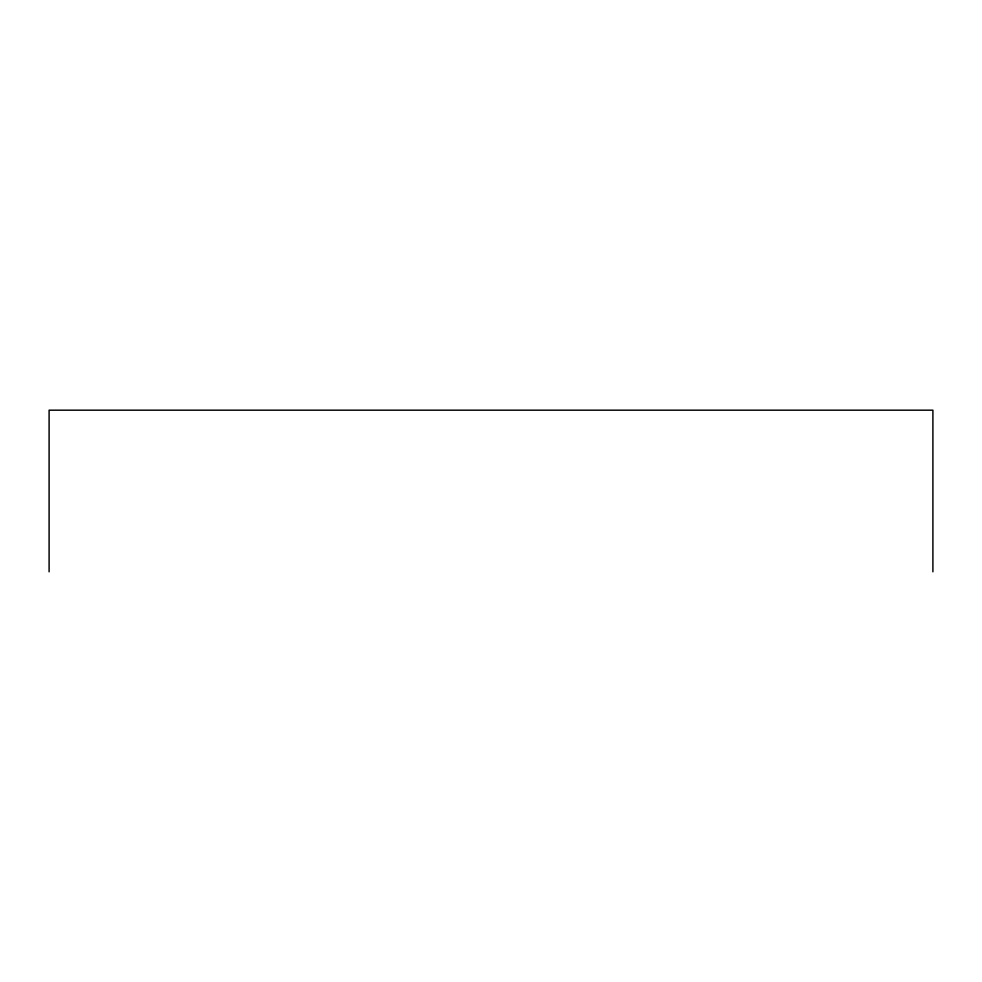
<?xml version="1.0" encoding="UTF-8"?>
<svg xmlns="http://www.w3.org/2000/svg" width="982" height="982" viewBox="0 0 982 982"><rect width="100%" height="100%" fill="white"/><g stroke="black" fill="none" stroke-linecap="round" stroke-linejoin="round"><path stroke-width="1.47" d="M932.9 571.819L932.9 410.181L49.1 410.181L49.1 571.819"/></g></svg>
